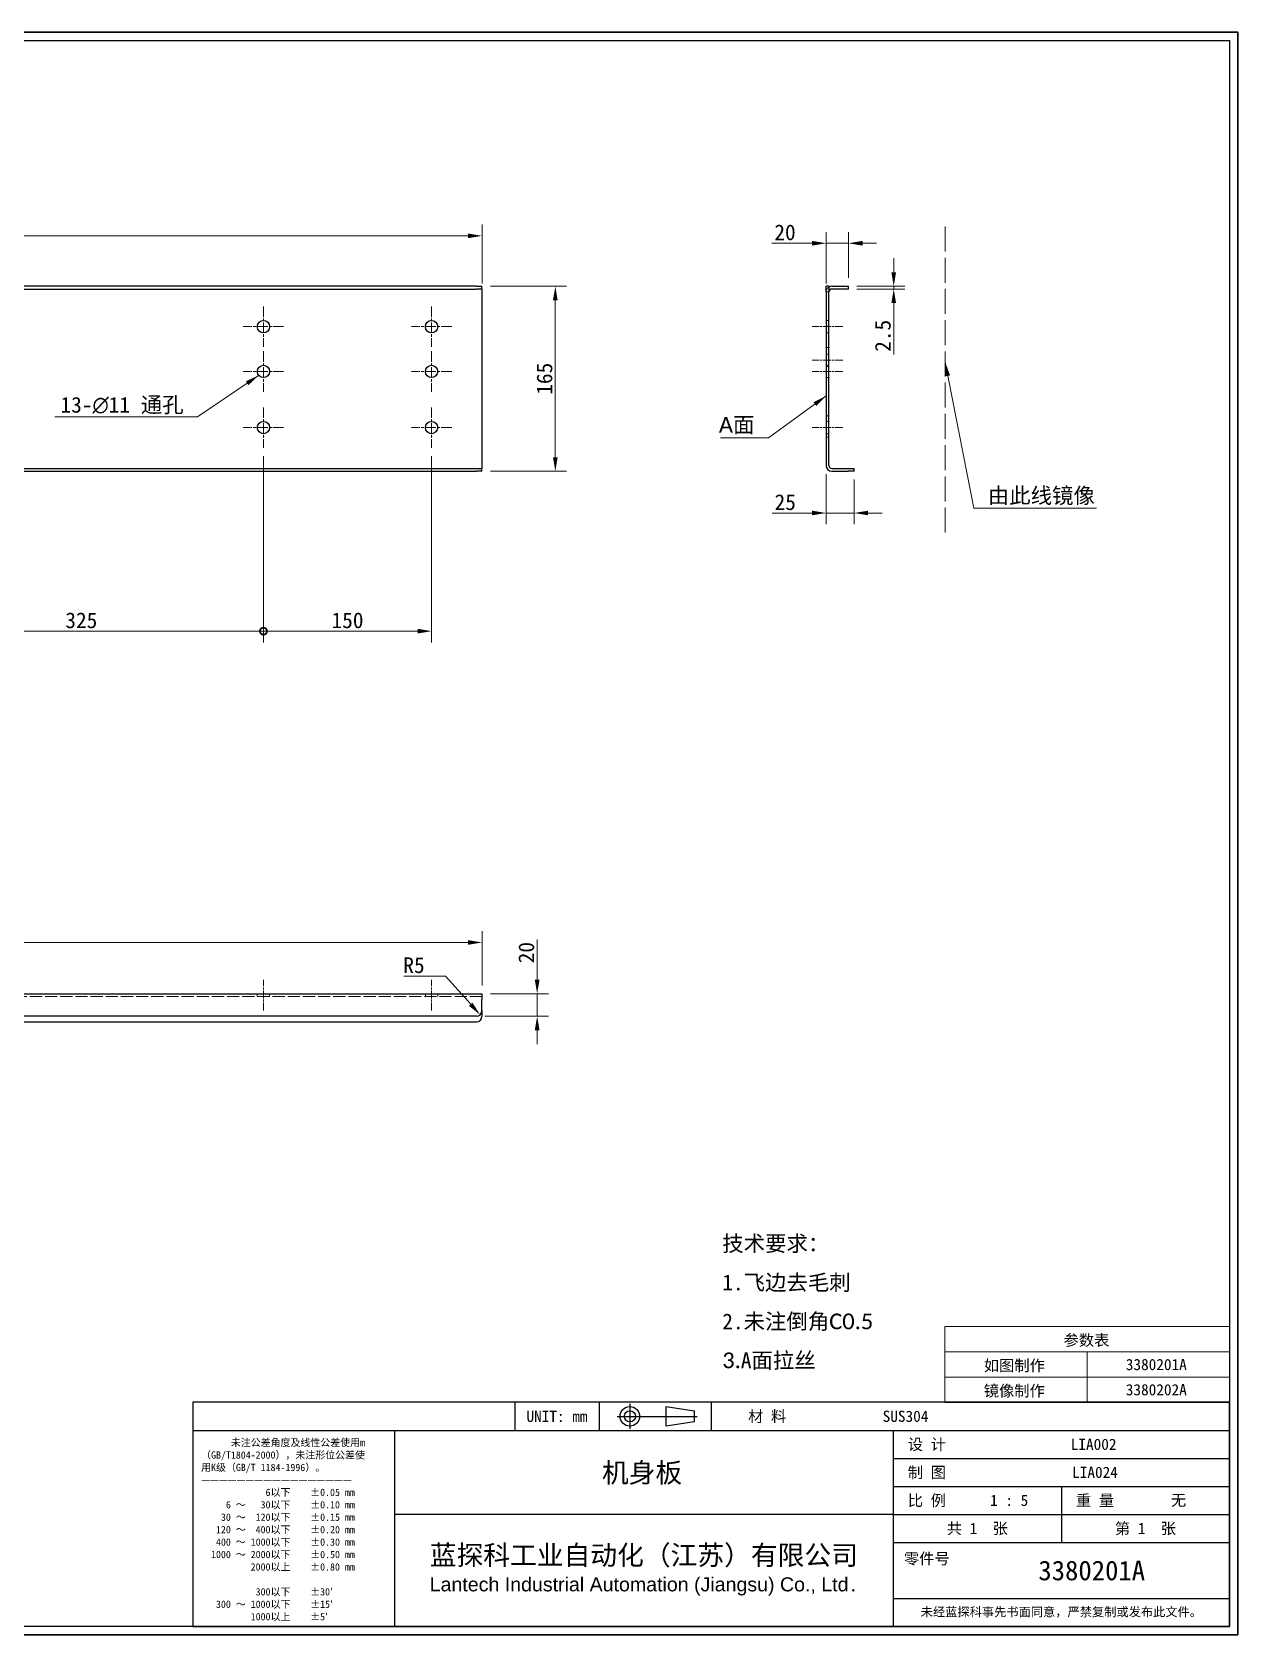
# Model space of a CAD drawing. Header units: millimetres. Extents: x 30 to 2073, y 27 to 1458.
# Drawn here: x 997 to 2073, y 27 to 1458 of the extents above; entities that cross this region are included whole.
import ezdxf
from ezdxf.enums import TextEntityAlignment as Align

# ---------------------------------------------------------------- set-up
doc = ezdxf.new("R2010")
doc.units = ezdxf.units.MM
doc.header["$LTSCALE"] = 5
doc.linetypes.add('CHAIN', pattern=[0.3543, 0.2362, -0.0295, 0.0591, -0.0295])
doc.linetypes.add('DASHED', pattern=[0.2067, 0.1654, -0.0413])
for name, color, linetype, lineweight in [('1', 7, 'Continuous', 18), ('可见 (ISO)', 7, 'Continuous', 25), ('图框 (ISO)', 7, 'Continuous', 35), ('标题 (ISO)', 7, 'Continuous', 25), ('草图几何图元 (ISO)', 7, 'Continuous', 18)]:
    doc.layers.add(name, color=color, linetype=linetype, lineweight=lineweight)
for name, color, linetype, lineweight, true_color in [('中心标记 (ISO)', 1, 'CHAIN', 18, 0xff0000), ('中心线 (ISO)', 1, 'CHAIN', 18, 0xff0000), ('尺寸 (ISO)', 7, 'Continuous', 18, 0x008000), ('符号 (ISO)', 7, 'Continuous', 18, 0x008000), ('隐藏 (ISO)', 5, 'DASHED', 18, 0x0000ff)]:
    doc.layers.add(name, color=color, linetype=linetype, lineweight=lineweight, true_color=true_color)
doc.styles.add('文本样式164', font='SimSun.ttf')
doc.styles.add('文本样式165', font='SimSun.ttf')
doc.styles.add('文本样式74', font='SimSun.ttf')
doc.styles.add('最新国标', font='simfang.ttf')
doc.styles.add('注释文本 (ISO)', font='simfang.ttf')
doc.dimstyles.new('默认 (GB)', dxfattribs={"dimscale": 5, "dimtxt": 2.8, "dimasz": 2.5, "dimexe": 2, "dimexo": 1.5, "dimgap": 0.5, "dimtad": 1, "dimtoh": 1, "dimdsep": 46, "dimtxsty": '最新国标', "dimcen": 0.09, "dimdle": 10, "dimclrd": 256, "dimclre": 256, "dimclrt": 256, "dimaunit": 1, "dimadec": 3, "dimazin": 2, "dimtfac": 0.535714, "dimtdec": 3, "dimtmove": 0, "dimatfit": 3, "dimfxl": 0, "dimtolj": 1, "dimlwd": -1, "dimlwe": -1, "dimarcsym": 0})
doc.dimstyles.new('默认 (GB)$7', dxfattribs={"dimscale": 5, "dimtxt": 2.8, "dimasz": 2.5, "dimexe": 2, "dimexo": 1.5, "dimgap": 0.5, "dimtad": 1, "dimtoh": 1, "dimdsep": 46, "dimtxsty": '最新国标', "dimcen": 0.09, "dimdle": 10, "dimclrd": 256, "dimclre": 256, "dimclrt": 256, "dimaunit": 1, "dimadec": 3, "dimazin": 2, "dimtfac": 0.535714, "dimtdec": 3, "dimtmove": 0, "dimatfit": 3, "dimfxl": 0, "dimtolj": 1, "dimlwd": -1, "dimlwe": -1, "dimarcsym": 0})

# ---------------------------------------------------------------- blocks, each defined once
blk = doc.blocks.new('图框 最新国标')
at = {"layer": '图框 (ISO)'}
for p, q in [((6, 291.5), (414.5, 291.5)), ((414.5, 291.5), (414.5, 5.5)), ((414.5, 5.5), (6, 5.5))]:
    blk.add_line(p, q, dxfattribs=at)
at = {"layer": '图框 (ISO)', "color": 7, "linetype": 'Continuous', "lineweight": 25}
for p, q in [((18, 290), (413, 290)), ((18, 290), (413, 290)), ((413, 290), (413, 7)), ((413, 290), (413, 7)), ((413, 7), (6, 7)), ((413, 7), (18, 7))]:
    blk.add_line(p, q, dxfattribs=at)
at = {"layer": '图框 (ISO)', "style": '文本样式74'}
blk.add_attdef('零件代号_001', (42.72, 287.25), '', height=2.5, rotation=180, dxfattribs=at)
blk = doc.blocks.new('标题栏 最新国标')
at = {"layer": '标题 (ISO)'}
for p, q in [((381.98, -183.84), (196.98, -183.84)), ((196.98, -183.84), (196.98, -223.84)), ((254.48, -183.84), (254.48, -188.84)), ((269.48, -183.84), (269.48, -188.84)), ((281.48, -188.09), (281.48, -184.59)), ((281.48, -184.59), (286.48, -185.34)), ((286.48, -185.34), (286.48, -187.34)), ((289.48, -183.84), (289.48, -188.84)), ((381.98, -223.84), (381.98, -183.84)), ((383.48, -183.84), (383.48, -225.34)), ((286.48, -187.34), (281.48, -188.09)), ((196.98, -188.84), (381.98, -188.84)), ((232.98, -188.84), (232.98, -223.84)), ((321.98, -188.84), (321.98, -223.84)), ((321.98, -193.84), (381.98, -193.84)), ((321.98, -198.84), (381.98, -198.84)), ((351.98, -198.84), (351.98, -208.84)), ((321.98, -203.84), (232.98, -203.84)), ((321.98, -203.84), (381.98, -203.84)), ((321.98, -208.84), (381.98, -208.84)), ((321.98, -218.84), (381.98, -218.84)), ((196.98, -223.84), (381.98, -223.84)), ((383.48, -225.34), (196.98, -225.34))]:
    blk.add_line(p, q, dxfattribs=at)
at = {"layer": '标题 (ISO)', "linetype": 'CHAIN', "ltscale": 5.000333}
blk.add_line((274.98, -184.09), (274.98, -188.59), dxfattribs=at)
at = {"layer": '标题 (ISO)', "linetype": 'CHAIN', "ltscale": 15.834605}
blk.add_line((272.73, -186.34), (286.98, -186.34), dxfattribs=at)
at = {"layer": '标题 (ISO)'}
for radius in [1.75, 1]:
    blk.add_circle((274.98, -186.34), radius, dxfattribs=at)
at = {"layer": '1', "style": '文本样式164'}
for s, p in [('UNIT: mm', (261.98, -186.34)), ('材 料', (299.48, -186.34)), ('设 计', (327.98, -191.34)), ('制 图', (327.98, -196.34)), ('比 例', (327.98, -201.34)), ('重 量', (357.98, -201.34)), ('共 1  张', (336.98, -206.34)), ('第 1  张', (366.98, -206.34))]:
    blk.add_text(s, height=2, dxfattribs=at).set_placement(p, align=Align.MIDDLE_CENTER)
at = {"layer": '标题 (ISO)', "style": '注释文本 (ISO)'}
for s, insert, char_height, attachment_point, line_spacing_factor in [('\\fSimSun|b0|i0;{\\H1.3000;      未注公差角度及线性公差使用m\\P}\\fSimSun|b0|i0;{\\H1.3000;（GB/T1804-2000），未注形位公差使\\P}\\fSimSun|b0|i0;{\\H1.3000;用K级（GB/T 1184-1996）。\\P}\\fSimSun|b0|i0;{\\H1.3000;—————————————————\\P}\\fSimSun|b0|i0;{\\H1.3000;             6以下    ±0.05 mm\\P}\\fSimSun|b0|i0;{\\H1.3000;     6 ～   30以下    ±0.10 mm\\P}\\fSimSun|b0|i0;{\\H1.3000;    30 ～  120以下    ±0.15 mm\\P}\\fSimSun|b0|i0;{\\H1.3000;   120 ～  400以下    ±0.20 mm\\P}\\fSimSun|b0|i0;{\\H1.3000;   400 ～ 1000以下    ±0.30 mm\\P}\\fSimSun|b0|i0;{\\H1.3000;  1000 ～ 2000以下    ±0.50 mm\\P}\\fSimSun|b0|i0;{\\H1.3000;          2000以上    ±0.80 mm\\P}\\fSimSun|b0|i0;{\\H1.3000;\\P}\\fSimSun|b0|i0;{\\H1.3000;           300以下    ±30′\\P}\\fSimSun|b0|i0;{\\H1.3000;   300 ～ 1000以下    ±15′\\P}\\fSimSun|b0|i0;{\\H1.3000;          1000以上    ±5′}', (198.48, -206.63), 1.3, 4, 1.023913), ('{\\fMicrosoft YaHei|b0|i0|c134|p34;\\H1.75x;蓝探科工业自动化（江苏）有限公司\\P\\fArial|b0|i0|c0|p34;\\H0.71429x;Lantech Industrial Automation (Jiangsu) Co., Ltd\\fFangSong|b0|i0|c134|p49;.\\H1.15195x; }', (277.48, -213.84), 2, 5, 0.978695)]:
    blk.add_mtext(s, dxfattribs=dict(at, insert=insert, char_height=char_height, attachment_point=attachment_point, line_spacing_factor=line_spacing_factor))
at = {"layer": '标题 (ISO)', "attachment_point": 5, "style": '注释文本 (ISO)'}
for s, insert, char_height in [('\\fFangSong|b0|i0;LIA024', (357.98, -196.34), 2), ('\\fFangSong|b0|i0;零件号', (327.98, -211.84), 2), ('\\fSimSun|b0|i0;{\\H1.6000;未经蓝探科事先书面同意，严禁复制或发布此文件。}', (351.98, -221.34), 1.6)]:
    blk.add_mtext(s, dxfattribs=dict(at, insert=insert, char_height=char_height))
at = {"layer": '标题 (ISO)'}
for tag, p, height, style in [('材料_001', (320.09, -187.33), 2, '注释文本 (ISO)'), ('设计人_001', (353.65, -192.33), 2, '注释文本 (ISO)'), ('库存编号_001', (270, -198.14), 3.5, '文本样式165'), ('视图比例_001', (339.26, -202.33), 2, '注释文本 (ISO)'), ('质量\\P3;_001', (371.53, -202.3), 2, '注释文本 (ISO)'), ('零件代号_001', (347.87, -215.59), 3.5, '文本样式165')]:
    blk.add_attdef(tag, p, '', height=height, dxfattribs=dict(at, style=style))
blk = doc.blocks.new('*D6')
at = {"layer": 'Defpoints', "color": 0, "transparency": 16777216}
for p in [(1398.1, 1275.7), (298.1, 1225.7), (1398.1, 1225.7)]:
    blk.add_point(p, dxfattribs=at)
at = {"layer": '尺寸 (ISO)', "color": 116, "true_color": 0x00803f, "transparency": 16777216}
for p, q in [((298.1, 1233.2), (298.1, 1285.7)), ((310.6, 1275.7), (1385.6, 1275.7)), ((1398.1, 1233.2), (1398.1, 1285.7))]:
    blk.add_line(p, q, dxfattribs=at)
for points in [[(310.6, 1277.8), (310.6, 1273.6), (298.1, 1275.7)], [(1385.6, 1277.8), (1385.6, 1273.6), (1398.1, 1275.7)]]:
    blk.add_solid(points, dxfattribs=at)
at = {"layer": '尺寸 (ISO)', "transparency": 16777216, "insert": (848.1, 1285.3), "char_height": 14, "attachment_point": 5, "style": '最新国标'}
blk.add_mtext('\\A1;1100', dxfattribs=at)
blk = doc.blocks.new('*D17')
at = {"layer": 'Defpoints', "color": 0, "transparency": 16777216}
for p in [(1398.1, 1230.7), (1398.1, 1065.7), (1463.5, 1065.7)]:
    blk.add_point(p, dxfattribs=at)
at = {"layer": '尺寸 (ISO)', "color": 116, "true_color": 0x00803f, "transparency": 16777216}
for p, q in [((1405.6, 1230.7), (1473.5, 1230.7)), ((1463.5, 1218.2), (1463.5, 1078.2)), ((1405.6, 1065.7), (1473.5, 1065.7))]:
    blk.add_line(p, q, dxfattribs=at)
for points in [[(1461.4, 1218.2), (1465.6, 1218.2), (1463.5, 1230.7)], [(1461.4, 1078.2), (1465.6, 1078.2), (1463.5, 1065.7)]]:
    blk.add_solid(points, dxfattribs=at)
at = {"layer": '尺寸 (ISO)', "transparency": 16777216, "insert": (1453.9, 1148.2), "char_height": 14, "attachment_point": 5, "rotation": 90, "style": '最新国标'}
blk.add_mtext('\\A1;165', dxfattribs=at)
blk = doc.blocks.new('*D19')
at = {"layer": 'Defpoints', "color": 0, "transparency": 16777216}
for p in [(1398.1, 645.3), (383.1, 612), (1398.1, 599.5)]:
    blk.add_point(p, dxfattribs=at)
at = {"layer": '尺寸 (ISO)', "color": 116, "true_color": 0x00803f, "transparency": 16777216}
for p, q in [((383.1, 619.5), (383.1, 655.3)), ((395.6, 645.3), (1385.6, 645.3)), ((1398.1, 607), (1398.1, 655.3))]:
    blk.add_line(p, q, dxfattribs=at)
for points in [[(395.6, 647.4), (395.6, 643.2), (383.1, 645.3)], [(1385.6, 647.4), (1385.6, 643.2), (1398.1, 645.3)]]:
    blk.add_solid(points, dxfattribs=at)
at = {"layer": '尺寸 (ISO)', "transparency": 16777216, "insert": (890.6, 654.9), "char_height": 14, "attachment_point": 5, "style": '最新国标'}
blk.add_mtext('\\A1;1015', dxfattribs=at)
blk = doc.blocks.new('*D20')
at = {"layer": 'Defpoints', "color": 0, "transparency": 16777216}
for p in [(1398.1, 599.5), (1393.1, 579.5), (1447.3, 579.5)]:
    blk.add_point(p, dxfattribs=at)
at = {"layer": '尺寸 (ISO)', "color": 116, "true_color": 0x00803f, "transparency": 16777216}
for p, q in [((1447.3, 612), (1447.3, 647.9)), ((1405.6, 599.5), (1457.3, 599.5)), ((1447.3, 579.5), (1447.3, 599.5)), ((1400.6, 579.5), (1457.3, 579.5)), ((1447.3, 567), (1447.3, 554.5))]:
    blk.add_line(p, q, dxfattribs=at)
for points in [[(1445.2, 612), (1449.4, 612), (1447.3, 599.5)], [(1445.2, 567), (1449.4, 567), (1447.3, 579.5)]]:
    blk.add_solid(points, dxfattribs=at)
at = {"layer": '尺寸 (ISO)', "transparency": 16777216, "insert": (1437.7, 636.2), "char_height": 14, "attachment_point": 5, "rotation": 90, "style": '最新国标'}
blk.add_mtext('\\A1;20', dxfattribs=at)
blk = doc.blocks.new('*D23')
at = {"layer": 'Defpoints', "color": 0, "transparency": 16777216}
for p in [(1393.1, 584.5), (1396.4, 580.8)]:
    blk.add_point(p, dxfattribs=at)
at = {"layer": '尺寸 (ISO)', "color": 116, "true_color": 0x00803f, "transparency": 16777216}
for p, q in [((1328.2, 615.3), (1365.4, 615.3)), ((1365.4, 615.3), (1388.1, 590.1))]:
    blk.add_line(p, q, dxfattribs=at)
blk.add_solid([(1389.6, 591.5), (1386.5, 588.7), (1396.4, 580.8)], dxfattribs=at)
at = {"layer": '尺寸 (ISO)', "transparency": 16777216, "insert": (1337.4, 624.9), "char_height": 14, "attachment_point": 5, "style": '最新国标'}
blk.add_mtext('\\A1;R5', dxfattribs=at)
blk = doc.blocks.new('表格1')
at = {"layer": '符号 (ISO)'}
for p, q in [((362.2, 60.51), (413, 60.51)), ((362.2, 60.51), (362.2, 56.01)), ((413, 60.51), (413, 56.01)), ((362.2, 56.01), (413, 56.01)), ((362.2, 56.01), (362.2, 47)), ((387.6, 56.01), (387.6, 47)), ((413, 56.01), (413, 47)), ((362.2, 51.5), (413, 51.5)), ((362.2, 47), (413, 47))]:
    blk.add_line(p, q, dxfattribs=at)
at = {"layer": '符号 (ISO)', "char_height": 2, "attachment_point": 7, "style": '注释文本 (ISO)'}
for s, insert in [('参数表', (383.38, 56.87)), ('如图制作', (369.15, 52.35)), ('3380201A', (394.49, 52.72)), ('镜像制作', (369.14, 47.84)), ('3380202A', (394.49, 48.22))]:
    blk.add_mtext(s, dxfattribs=dict(at, insert=insert))
blk = doc.blocks.new('*D25')
at = {"layer": 'Defpoints', "color": 0, "transparency": 16777216}
for p in [(1725.1, 1269.1), (1725.1, 1230.7), (1705.1, 1225.7)]:
    blk.add_point(p, dxfattribs=at)
at = {"layer": '尺寸 (ISO)', "color": 116, "true_color": 0x00803f, "transparency": 16777216}
for p, q in [((1705.1, 1233.2), (1705.1, 1279.1)), ((1725.1, 1238.2), (1725.1, 1279.1)), ((1692.6, 1269.1), (1656.7, 1269.1)), ((1725.1, 1269.1), (1705.1, 1269.1)), ((1737.6, 1269.1), (1750.1, 1269.1))]:
    blk.add_line(p, q, dxfattribs=at)
for points in [[(1692.6, 1271.2), (1692.6, 1267), (1705.1, 1269.1)], [(1737.6, 1271.2), (1737.6, 1267), (1725.1, 1269.1)]]:
    blk.add_solid(points, dxfattribs=at)
at = {"layer": '尺寸 (ISO)', "transparency": 16777216, "insert": (1668.4, 1278.7), "char_height": 14, "attachment_point": 5, "style": '最新国标'}
blk.add_mtext('\\A1;20', dxfattribs=at)
blk = doc.blocks.new('*D26')
at = {"layer": 'Defpoints', "color": 0, "transparency": 16777216}
for p in [(1705.1, 1070.7), (1730.1, 1065.7), (1730.1, 1028.4)]:
    blk.add_point(p, dxfattribs=at)
at = {"layer": '尺寸 (ISO)', "color": 116, "true_color": 0x00803f, "transparency": 16777216}
for p, q in [((1705.1, 1063.2), (1705.1, 1018.4)), ((1730.1, 1058.2), (1730.1, 1018.4)), ((1692.6, 1028.4), (1657, 1028.4)), ((1730.1, 1028.4), (1705.1, 1028.4)), ((1742.6, 1028.4), (1755.1, 1028.4))]:
    blk.add_line(p, q, dxfattribs=at)
for points in [[(1692.6, 1030.5), (1692.6, 1026.4), (1705.1, 1028.4)], [(1742.6, 1030.5), (1742.6, 1026.4), (1730.1, 1028.4)]]:
    blk.add_solid(points, dxfattribs=at)
at = {"layer": '尺寸 (ISO)', "transparency": 16777216, "insert": (1668.6, 1038), "char_height": 14, "attachment_point": 5, "style": '最新国标'}
blk.add_mtext('\\A1;25', dxfattribs=at)
blk = doc.blocks.new('*D27')
at = {"layer": 'Defpoints', "color": 0, "transparency": 16777216}
for p in [(1725.1, 1230.7), (1765.4, 1230.7), (1725.1, 1228.2)]:
    blk.add_point(p, dxfattribs=at)
at = {"layer": '尺寸 (ISO)', "color": 116, "true_color": 0x00803f, "transparency": 16777216}
for p, q in [((1765.4, 1243.2), (1765.4, 1255.7)), ((1732.6, 1230.7), (1775.4, 1230.7)), ((1765.4, 1230.7), (1765.4, 1228.2)), ((1732.6, 1228.2), (1775.4, 1228.2)), ((1765.4, 1215.7), (1765.4, 1169.8))]:
    blk.add_line(p, q, dxfattribs=at)
for points in [[(1763.3, 1243.2), (1767.5, 1243.2), (1765.4, 1230.7)], [(1763.3, 1215.7), (1767.5, 1215.7), (1765.4, 1228.2)]]:
    blk.add_solid(points, dxfattribs=at)
at = {"layer": '尺寸 (ISO)', "transparency": 16777216, "insert": (1755.8, 1186.5), "char_height": 14, "attachment_point": 5, "rotation": 90, "style": '最新国标'}
blk.add_mtext('\\A1;2.5', dxfattribs=at)
blk = doc.blocks.new('_DotSmall')
at = {"color": 0, "linetype": 'ByBlock', "const_width": 0.5}
blk.add_lwpolyline([(-0.0625, 0, 1), (0.0625, 0, 1)], format="xyb", close=True, dxfattribs=at)
blk = doc.blocks.new('*D30')
at = {"layer": 'Defpoints', "color": 0, "transparency": 16777216}
for p in [(878.1, 1086.7), (1203.1, 1086.7), (1203.1, 923)]:
    blk.add_point(p, dxfattribs=at)
at = {"layer": '尺寸 (ISO)', "color": 116, "true_color": 0x00803f, "transparency": 16777216}
for p, q in [((878.1, 1079.2), (878.1, 913)), ((1203.1, 1079.2), (1203.1, 913)), ((878.1, 923), (1203.1, 923))]:
    blk.add_line(p, q, dxfattribs=at)
at = {"layer": '尺寸 (ISO)', "color": 116, "true_color": 0x00803f, "transparency": 16777216, "xscale": 12.5, "yscale": 12.5, "zscale": 12.5, "rotation": 180}
blk.add_blockref('_DotSmall', (878.1, 923), dxfattribs=at)
at = {"layer": '尺寸 (ISO)', "color": 116, "true_color": 0x00803f, "transparency": 16777216, "xscale": 12.5, "yscale": 12.5, "zscale": 12.5}
blk.add_blockref('_DotSmall', (1203.1, 923), dxfattribs=at)
at = {"layer": '尺寸 (ISO)', "transparency": 16777216, "insert": (1040.6, 932.6), "char_height": 14, "attachment_point": 5, "style": '最新国标'}
blk.add_mtext('\\A1;325', dxfattribs=at)
blk = doc.blocks.new('*D31')
at = {"layer": 'Defpoints', "color": 0, "transparency": 16777216}
for p in [(1203.1, 1086.7), (1353.1, 1086.7), (1353.1, 923)]:
    blk.add_point(p, dxfattribs=at)
at = {"layer": '尺寸 (ISO)', "color": 116, "true_color": 0x00803f, "transparency": 16777216}
for p, q in [((1203.1, 1079.2), (1203.1, 913)), ((1353.1, 1079.2), (1353.1, 913)), ((1203.1, 923), (1340.6, 923))]:
    blk.add_line(p, q, dxfattribs=at)
blk.add_solid([(1340.6, 925.1), (1340.6, 920.9), (1353.1, 923)], dxfattribs=at)
at = {"layer": '尺寸 (ISO)', "color": 116, "true_color": 0x00803f, "transparency": 16777216, "xscale": 12.5, "yscale": 12.5, "zscale": 12.5, "rotation": 180}
blk.add_blockref('_DotSmall', (1203.1, 923), dxfattribs=at)
at = {"layer": '尺寸 (ISO)', "transparency": 16777216, "insert": (1278.1, 932.6), "char_height": 14, "attachment_point": 5, "style": '最新国标'}
blk.add_mtext('\\A1;150', dxfattribs=at)

msp = doc.modelspace()

# ---------------------------------------------------------------- linework, layer by layer
at = {"layer": '中心标记 (ISO)', "ltscale": 8.000593}
for p, q in [((1203.0703, 1212.6713), (1203.0703, 1176.6713)), ((1353.0703, 1212.6713), (1353.0703, 1176.6713)), ((1221.0703, 1194.6713), (1185.0703, 1194.6713)), ((1371.0703, 1194.6713), (1335.0703, 1194.6713)), ((1203.0703, 1172.6713), (1203.0703, 1136.6713)), ((1353.0703, 1172.6713), (1353.0703, 1136.6713)), ((1221.0703, 1154.6713), (1185.0703, 1154.6713)), ((1371.0703, 1154.6713), (1335.0703, 1154.6713)), ((1203.0703, 1122.6713), (1203.0703, 1086.6713)), ((1353.0703, 1122.6713), (1353.0703, 1086.6713)), ((1221.0703, 1104.6713), (1185.0703, 1104.6713)), ((1371.0703, 1104.6713), (1335.0703, 1104.6713))]:
    msp.add_line(p, q, dxfattribs=at)
at = {"layer": '中心线 (ISO)', "ltscale": 6.111541}
for p, q in [((1720.1376, 1194.6713), (1692.6376, 1194.6713)), ((1720.1376, 1164.6713), (1692.6376, 1164.6713)), ((1720.1376, 1154.6713), (1692.6376, 1154.6713)), ((1720.1376, 1104.6713), (1692.6376, 1104.6713)), ((1203.0703, 584.5053), (1203.0703, 612.0053)), ((1353.0703, 584.5053), (1353.0703, 612.0053))]:
    msp.add_line(p, q, dxfattribs=at)
at = {"layer": '可见 (ISO)'}
for p, q in [((1393.0703, 1230.6713), (388.0703, 1230.6713)), ((1393.0703, 1230.6713), (1398.0703, 1230.6713)), ((1398.0703, 1228.1713), (1398.0703, 1230.6713)), ((1705.1376, 1225.6713), (1705.1376, 1230.6713)), ((1707.6376, 1230.6713), (1705.1376, 1230.6713)), ((1707.6376, 1230.6713), (1707.6376, 1225.6713)), ((1710.1376, 1230.6713), (1720.1376, 1230.6713)), ((1720.1376, 1230.6713), (1725.1376, 1230.6713)), ((1725.1376, 1228.1713), (1725.1376, 1230.6713)), ((388.0703, 1228.1713), (1393.0703, 1228.1713)), ((1398.0703, 1228.1713), (1393.0703, 1228.1713)), ((1398.0703, 1228.1713), (1398.0703, 1225.6713)), ((1398.0703, 1225.6713), (1398.0703, 1070.6713)), ((1705.1376, 1225.6713), (1705.1376, 1070.6713)), ((1707.6376, 1070.6713), (1707.6376, 1225.6713)), ((1720.1376, 1228.1713), (1710.1376, 1228.1713)), ((1725.1376, 1228.1713), (1720.1376, 1228.1713)), ((303.0703, 1068.1713), (1393.0703, 1068.1713)), ((303.0703, 1065.6713), (1393.0703, 1065.6713)), ((1393.0703, 1068.1713), (1398.0703, 1068.1713)), ((1398.0703, 1065.6713), (1393.0703, 1065.6713)), ((1398.0703, 1070.6713), (1398.0703, 1068.1713)), ((1398.0703, 1065.6713), (1398.0703, 1068.1713)), ((1710.1376, 1068.1713), (1725.1376, 1068.1713)), ((1710.1376, 1065.6713), (1725.1376, 1065.6713)), ((1725.1376, 1068.1713), (1730.1376, 1068.1713)), ((1730.1376, 1065.6713), (1725.1376, 1065.6713)), ((1730.1376, 1065.6713), (1730.1376, 1068.1713)), ((383.0703, 599.5053), (1398.0703, 599.5053)), ((1398.0703, 599.5053), (1398.0703, 594.5053)), ((1398.0703, 584.5053), (1398.0703, 594.5053)), ((303.0703, 574.5053), (1393.0703, 574.5053)), ((1393.0703, 579.5053), (388.0703, 579.5053)), ((1398.0703, 584.5053), (1398.0703, 579.5053))]:
    msp.add_line(p, q, dxfattribs=at)
for centre in [(1203.0703, 1194.6713), (1353.0703, 1194.6713), (1203.0703, 1154.6713), (1353.0703, 1154.6713), (1203.0703, 1104.6713), (1353.0703, 1104.6713)]:
    msp.add_circle(centre, 5.5, dxfattribs=at)
for centre, radius, start, end in [((1710.1376, 1225.6713), 5, 90, 120), ((1710.1376, 1225.6713), 2.5, 90, 180), ((1710.1376, 1070.6713), 5, 180, 270), ((1710.1376, 1070.6713), 2.5, 180, 270), ((1393.0703, 584.5053), 5, 270, 0), ((1393.0703, 579.5053), 5, 270, 0)]:
    msp.add_arc(centre, radius, start, end, dxfattribs=at)
at = {"layer": '草图几何图元 (ISO)', "linetype": 'DASHED', "ltscale": 26.961903}
msp.add_line((1811.2606, 1284.0444), (1811.2606, 1005.3931), dxfattribs=at)
at = {"layer": '隐藏 (ISO)', "ltscale": 0.952248}
for p, q in [((1705.1376, 1225.6713), (1707.6376, 1225.6713)), ((1707.6376, 1200.1713), (1705.1376, 1200.1713)), ((1705.1376, 1195.1713), (1707.6376, 1195.1713)), ((1707.6376, 1189.1713), (1705.1376, 1189.1713)), ((1705.1376, 1176.1713), (1707.6376, 1176.1713)), ((1707.6376, 1170.1713), (1705.1376, 1170.1713)), ((1707.6376, 1160.1713), (1705.1376, 1160.1713)), ((1707.6376, 1159.1713), (1705.1376, 1159.1713)), ((1707.6376, 1149.1713), (1705.1376, 1149.1713)), ((1705.1376, 1115.1713), (1707.6376, 1115.1713)), ((1707.6376, 1110.1713), (1705.1376, 1110.1713)), ((1707.6376, 1099.1713), (1705.1376, 1099.1713)), ((1705.1376, 1096.1713), (1707.6376, 1096.1713)), ((1197.5703, 597.0053), (1197.5703, 599.5053)), ((1208.5703, 597.0053), (1208.5703, 599.5053)), ((1347.5703, 597.0053), (1347.5703, 599.5053)), ((1358.5703, 597.0053), (1358.5703, 599.5053))]:
    msp.add_line(p, q, dxfattribs=at)
at = {"layer": '隐藏 (ISO)', "ltscale": 13.094662}
msp.add_line((1398.0703, 597.0053), (383.0703, 597.0053), dxfattribs=at)
at = {"layer": '隐藏 (ISO)', "ltscale": 1.994494}
msp.add_arc((1710.1376, 1225.6713), 5, 120, 180, dxfattribs=at)

# ---------------------------------------------------------------- block references
at = {"xscale": 5, "yscale": 5, "zscale": 5}
for name in ['图框 最新国标', '表格1']:
    msp.add_blockref(name, (0, 0), dxfattribs=at)
msp.add_blockref('标题栏 最新国标', (155.0873, 1154.2214), dxfattribs=at).add_auto_attribs({'零件代号_001': '3380201A', '库存编号_001': '机身板', '质量\\P3;_001': '无', '视图比例_001': '1 : 5', '设计人_001': 'LIA002', '材料_001': 'SUS304'})

# ---------------------------------------------------------------- texts
at = {"layer": '符号 (ISO)', "char_height": 14}
for s, insert, width, attachment_point, line_spacing_factor, style in [('13-\\fAIGDT|b0|i0;{\\H14.0000;n}\\fFangSong|b0|i0;{\\H14.0000;11 通孔}', (1131.8572, 1116.4475), 121.689354, 9, 0.49, '最新国标'), ('\\fFangSong|b0|i0;{\\H14.0000;技术要求：\\P}\\fFangSong|b0|i0;{\\H14.0000;1.飞边去毛刺\\P}\\fFangSong|b0|i0;{\\H14.0000;2.未注倒角}\\fCalibri|b0|i0;{\\H14.0000;C0.5\\P}\\fCalibri|b0|i0;{\\H14.0000;3.}\\fFangSong|b0|i0;{\\H14.0000;A面拉丝}', (1612.4317, 323.8286), 144.48171, 4, 1.488394, '注释文本 (ISO)')]:
    msp.add_mtext(s, dxfattribs=dict(at, insert=insert, width=width, attachment_point=attachment_point, line_spacing_factor=line_spacing_factor, style=style))
at = {"layer": '符号 (ISO)', "char_height": 14, "style": '最新国标'}
for s, insert, width, attachment_point in [('\\fCalibri|b0|i0;{\\H14.0000;A}\\fMicrosoft YaHei|b0|i0;{\\H14.0000;面}', (1641.1241, 1114.158), 31.271985, 3), ('\\fFangSong|b0|i0;由此线镜像', (1849.3551, 1050.9798), 104.795325, 1)]:
    msp.add_mtext(s, dxfattribs=dict(at, insert=insert, width=width, attachment_point=attachment_point))

# ---------------------------------------------------------------- dimensions: what is measured, and where the dimension line sits
at = {"layer": '尺寸 (ISO)', "color": 116, "true_color": 0x00803f}
for base, p1, p2, picture, middle in [((1398.0703, 1275.6713), (298.0703, 1225.6713), (1398.0703, 1225.6713), '*D6', (848.0703, 1275.6713)), ((1398.0703, 645.3227), (383.0703, 612.0053), (1398.0703, 599.5053), '*D19', (890.5703, 645.3227))]:
    dim = msp.add_linear_dim(base=base, p1=p1, p2=p2, dimstyle='默认 (GB)', override={"dimgap": 0.5, "dimtoh": 0, "dimdec": 2, "dimtol": 0, "dimlim": 0, "dimtp": 0, "dimtm": 0, "dimtdec": 3, "dimtofl": 0, "dimatfit": 1}, dxfattribs=at)
    dim.commit()
    dim.dimension.update_dxf_attribs({"geometry": picture, "text_midpoint": middle, "dimtype": 160})
for base, p1, p2, angle, override, picture, middle in [((1725.1376, 1269.0917), (1705.1376, 1225.6713), (1725.1376, 1230.6713), 180, {"dimgap": 0.5, "dimtoh": 0, "dimdec": 2, "dimtol": 0, "dimlim": 0, "dimtp": 0, "dimtm": 0, "dimtdec": 3, "dimtofl": 1, "dimatfit": 1}, '*D25', (1668.4376, 1269.0917)), ((1765.3944, 1230.6713), (1725.1376, 1228.1713), (1725.1376, 1230.6713), 90, {"dimgap": 0.5, "dimtoh": 0, "dimdec": 2, "dimtol": 0, "dimlim": 0, "dimtp": 0, "dimtm": 0, "dimtdec": 3, "dimtofl": 1, "dimatfit": 1}, '*D27', (1765.3944, 1186.4713)), ((1463.5212, 1065.6713), (1398.0703, 1230.6713), (1398.0703, 1065.6713), 90, {"dimgap": 0.5, "dimtoh": 0, "dimdec": 2, "dimtol": 0, "dimlim": 0, "dimtp": 0, "dimtm": 0, "dimtdec": 3, "dimtofl": 0, "dimatfit": 1}, '*D17', (1463.5212, 1148.1713)), ((1203.0703, 923.0298), (878.0703, 1086.6713), (1203.0703, 1086.6713), 180, {"dimgap": 0.5, "dimtoh": 0, "dimdec": 2, "dimblk1": 'DotSmall', "dimblk2": 'DotSmall', "dimsah": 1, "dimdle": 0, "dimtol": 0, "dimlim": 0, "dimtp": 0, "dimtm": 0, "dimtdec": 3, "dimtofl": 0, "dimatfit": 1}, '*D30', (1040.6203, 923.0298)), ((1353.0703, 923.0298), (1203.0703, 1086.6713), (1353.0703, 1086.6713), 180, {"dimgap": 0.5, "dimtoh": 0, "dimdec": 2, "dimblk1": 'DotSmall', "dimsah": 1, "dimdle": 0, "dimtol": 0, "dimlim": 0, "dimtp": 0, "dimtm": 0, "dimtdec": 3, "dimtofl": 0, "dimatfit": 1}, '*D31', (1278.1203, 923.0298)), ((1730.1376, 1028.4454), (1705.1376, 1070.6713), (1730.1376, 1065.6713), 180, {"dimgap": 0.5, "dimtoh": 0, "dimdec": 2, "dimtol": 0, "dimlim": 0, "dimtp": 0, "dimtm": 0, "dimtdec": 3, "dimtofl": 1, "dimatfit": 1}, '*D26', (1668.5576, 1028.4454)), ((1447.2914, 579.5053), (1398.0703, 599.5053), (1393.0703, 579.5053), 270, {"dimgap": 0.5, "dimtoh": 0, "dimdec": 2, "dimtol": 0, "dimlim": 0, "dimtp": 0, "dimtm": 0, "dimtdec": 3, "dimtofl": 1, "dimatfit": 1}, '*D20', (1447.2914, 636.2053))]:
    dim = msp.add_linear_dim(base=base, p1=p1, p2=p2, angle=angle, dimstyle='默认 (GB)', override=override, dxfattribs=at)
    dim.commit()
    dim.dimension.update_dxf_attribs({"geometry": picture, "text_midpoint": middle, "dimtype": 160})
dim = msp.add_radius_dim(center=(1393.0703, 584.5053), mpoint=(1396.4099, 580.784), dimstyle='默认 (GB)', override={"dimgap": 0.5, "dimtih": 1, "dimdec": 2, "dimlfac": 1, "dimcen": 0, "dimtol": 0, "dimlim": 0, "dimtp": 0, "dimtm": 0, "dimtdec": 3}, dxfattribs=at)
dim.commit()
dim.dimension.update_dxf_attribs({"geometry": '*D23', "text_midpoint": (1337.4306, 615.3269), "dimtype": 164})

# ---------------------------------------------------------------- leaders
at = {"layer": '符号 (ISO)', "annotation_type": 0, "has_hookline": 1}
for points, hookline_direction, text_width in [([(1811.2606, 1163.1297), (1836.8551, 1032.7623), (1849.3551, 1032.7623)], 0, 96.96), ([(1198.8184, 1151.1826), (1144.3572, 1114.1141), (1131.8572, 1114.1141)], 1, 114.7648), ([(1705.1376, 1132.936), (1653.6241, 1095.4963), (1641.1241, 1095.4963)], 1, 30.3162)]:
    msp.add_leader(points, dimstyle='默认 (GB)$7', override={"dimgap": 0, "dimtad": 1}, dxfattribs=dict(at, hookline_direction=hookline_direction, text_width=text_width))

doc.saveas('drawing.dxf')
